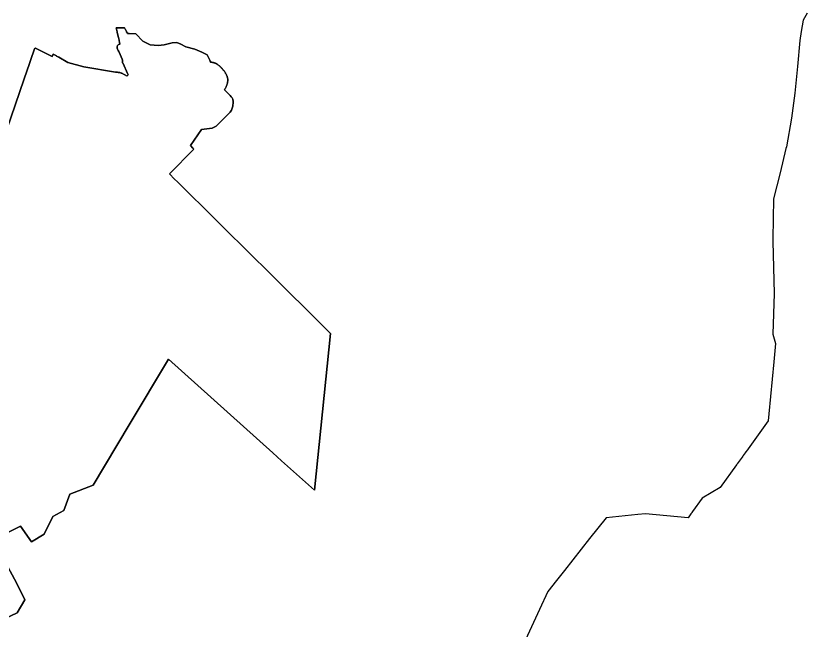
# Model space of a CAD drawing. Header units: inches. Extents: x 130170 to 284068, y 377793 to 804530.
# Drawn here: x 219617 to 240636, y 534327 to 550655 of the extents above; entities that cross this region are included whole.
import ezdxf

# ---------------------------------------------------------------- set-up
doc = ezdxf.new("R2010")
doc.units = ezdxf.units.IN
doc.header["$MEASUREMENT"] = 0
doc.layers.add('muni_il', color=7, linetype='Continuous')

msp = doc.modelspace()

# ---------------------------------------------------------------- linework, layer by layer
at = {"layer": 'muni_il'}
for points in [[(240636, 550724), (240528, 550535), (240473, 550237), (240443, 550001), (240378, 549306), (240308, 548596), (240221, 547938), (240083, 547177), (240071, 547129), (239919, 546479), (239739, 545794), (239724, 544730), (239724, 544725), (239726, 544661), (239755, 543277), (239728, 542197), (239798, 541943), (239752, 541463), (239620, 540080), (239601, 539888), (239065, 539146), (239047, 539119), (239006, 539063), (238987, 539037), (238987, 539037), (238936, 538966), (238927, 538954), (238906, 538924), (238776, 538744), (238768, 538734), (238765, 538729), (238761, 538724), (238324, 538119), (237848, 537840), (237594, 537483), (237575, 537457), (237568, 537447), (237562, 537438), (237561, 537437), (237550, 537421), (237475, 537316), (236346, 537422), (236136, 537401), (235294, 537317), (234858, 536763), (234188, 535912), (233978, 535647), (233748, 535355), (233529, 534880), (232775, 533246)], [(219419, 536936), (219745, 537088), (220032, 536679), (220366, 536883), (220600, 537352), (220888, 537511), (221047, 537943), (221675, 538182), (222631, 539787), (223670, 541531), (226447, 539038), (226677, 538832), (227547, 538051), (227975, 542214), (226202, 543971), (225979, 544191), (223907, 546245), (223835, 546317), (223695, 546455), (224345, 547114), (224315, 547133), (224256, 547211), (224551, 547632), (224830, 547672), (224942, 547719), (225310, 548091), (225342, 548151), (225380, 548250), (225393, 548363), (225391, 548375), (225381, 548437), (225360, 548471), (225338, 548505), (225309, 548535), (225197, 548650), (225163, 548692), (225169, 548703), (225177, 548719), (225185, 548734), (225193, 548749), (225200, 548765), (225206, 548779), (225212, 548794), (225218, 548808), (225223, 548823), (225228, 548837), (225232, 548850), (225235, 548864), (225238, 548877), (225241, 548890), (225243, 548903), (225245, 548915), (225246, 548928), (225246, 548940), (225246, 548951), (225246, 548962), (225245, 548973), (225244, 548984), (225242, 548995), (225240, 549006), (225237, 549017), (225234, 549028), (225230, 549040), (225226, 549051), (225221, 549063), (225216, 549075), (225210, 549087), (225204, 549100), (225197, 549112), (225190, 549125), (225182, 549137), (225174, 549150), (225166, 549163), (225157, 549176), (225147, 549189), (225138, 549202), (225127, 549214), (225117, 549227), (225106, 549240), (225095, 549253), (225083, 549265), (225072, 549278), (225060, 549290), (225047, 549302), (225035, 549314), (225023, 549325), (225010, 549336), (224998, 549346), (224986, 549356), (224980, 549361), (224973, 549365), (224966, 549370), (224959, 549374), (224952, 549378), (224945, 549382), (224937, 549386), (224930, 549390), (224922, 549393), (224913, 549396), (224905, 549400), (224896, 549403), (224887, 549405), (224878, 549408), (224869, 549411), (224859, 549413), (224840, 549417), (224819, 549421), (224797, 549425), (224791, 549425), (224771, 549478), (224695, 549617), (224559, 549689), (224370, 549769), (224130, 549833), (223996, 549901), (223890, 549947), (223770, 549936), (223560, 549883), (223397, 549870), (223183, 549880), (222993, 549981), (222804, 550178), (222623, 550184), (222586, 550185), (222581, 550195), (222580, 550198), (222560, 550233), (222555, 550242), (222526, 550294), (222522, 550301), (222502, 550336), (222488, 550336), (222484, 550336), (222460, 550336), (222439, 550336), (222438, 550336), (222429, 550336), (222285, 550336), (222309, 550233), (222312, 550220), (222345, 550073), (222350, 550051), (222374, 549946), (222381, 549914), (222385, 549898), (222346, 549890), (222314, 549869), (222305, 549830), (222311, 549797), (222318, 549772), (222335, 549731), (222357, 549706), (222364, 549692), (222440, 549505), (222446, 549473), (222453, 549425), (222453, 549406), (222464, 549389), (222581, 549121), (222603, 549085), (222582, 549067), (222569, 549055), (222566, 549053), (222564, 549050), (222557, 549056), (222543, 549067), (222527, 549078), (222512, 549088), (222496, 549098), (222480, 549107), (222463, 549115), (222446, 549122), (222429, 549129), (222411, 549135), (222394, 549140), (222376, 549145), (222357, 549148), (222339, 549151), (222321, 549154), (222302, 549155), (222284, 549156), (222265, 549156), (221422, 549300), (220998, 549418), (220757, 549552), (220696, 549586), (220695, 549587), (220606, 549636), (220579, 549576), (220142, 549796), (220115, 549778), (219893, 549133), (219857, 549030), (219831, 548953), (218928, 546336)], [(218928, 546336), (219831, 548953), (219857, 549030), (219893, 549133), (220115, 549778), (220142, 549796), (220579, 549576), (220606, 549636), (220695, 549587), (220696, 549586), (220757, 549552), (220998, 549418), (221422, 549300), (222265, 549156), (222284, 549156), (222302, 549155), (222321, 549154), (222339, 549151), (222357, 549148), (222376, 549145), (222394, 549140), (222411, 549135), (222429, 549129), (222446, 549122), (222463, 549115), (222480, 549107), (222496, 549098), (222512, 549088), (222527, 549078), (222543, 549067), (222557, 549056), (222564, 549050), (222566, 549053), (222569, 549055), (222582, 549067), (222603, 549085), (222581, 549121), (222464, 549389), (222453, 549406), (222453, 549425), (222446, 549473), (222440, 549505), (222364, 549692), (222357, 549706), (222335, 549731), (222318, 549772), (222311, 549797), (222305, 549830), (222314, 549869), (222346, 549890), (222385, 549898), (222381, 549914), (222374, 549946), (222350, 550051), (222345, 550073), (222312, 550220), (222309, 550233), (222285, 550336), (222429, 550336), (222438, 550336), (222439, 550336), (222460, 550336), (222484, 550336), (222488, 550336), (222502, 550336), (222522, 550301), (222526, 550294), (222555, 550242), (222560, 550233), (222580, 550198), (222581, 550195), (222586, 550185), (222623, 550184), (222804, 550178), (222993, 549981), (223183, 549880), (223397, 549870), (223560, 549883), (223770, 549936), (223890, 549947), (223996, 549901), (224130, 549833), (224370, 549769), (224559, 549689), (224695, 549617), (224771, 549478), (224791, 549425), (224797, 549425), (224819, 549421), (224840, 549417), (224859, 549413), (224869, 549411), (224878, 549408), (224887, 549405), (224896, 549403), (224905, 549400), (224913, 549396), (224922, 549393), (224930, 549390), (224937, 549386), (224945, 549382), (224952, 549378), (224959, 549374), (224966, 549370), (224973, 549365), (224980, 549361), (224986, 549356), (224998, 549346), (225010, 549336), (225023, 549325), (225035, 549314), (225047, 549302), (225060, 549290), (225072, 549278), (225083, 549265), (225095, 549253), (225106, 549240), (225117, 549227), (225127, 549214), (225138, 549202), (225147, 549189), (225157, 549176), (225166, 549163), (225174, 549150), (225182, 549137), (225190, 549125), (225197, 549112), (225204, 549100), (225210, 549087), (225216, 549075), (225221, 549063), (225226, 549051), (225230, 549040), (225234, 549028), (225237, 549017), (225240, 549006), (225242, 548995), (225244, 548984), (225245, 548973), (225246, 548962), (225246, 548951), (225246, 548940), (225246, 548928), (225245, 548915), (225243, 548903), (225241, 548890), (225238, 548877), (225235, 548864), (225232, 548850), (225228, 548837), (225223, 548823), (225218, 548808), (225212, 548794), (225206, 548779), (225200, 548765), (225193, 548749), (225185, 548734), (225177, 548719), (225169, 548703), (225163, 548692), (225197, 548650), (225309, 548535), (225338, 548505), (225360, 548471), (225381, 548437), (225391, 548375), (225393, 548363), (225380, 548250), (225342, 548151), (225310, 548091), (224942, 547719), (224830, 547672), (224551, 547632), (224256, 547211), (224315, 547133), (224345, 547114), (223695, 546455), (223835, 546317), (223907, 546245), (225979, 544191), (226202, 543971), (227975, 542214), (227547, 538051), (226677, 538832), (226447, 539038), (223670, 541531), (222631, 539787), (221675, 538182), (221047, 537943), (220888, 537511), (220600, 537352), (220366, 536883), (220032, 536679), (219745, 537088), (219419, 536936)], [(219333, 534639), (219653, 534788), (219858, 535132), (219631, 535589), (219351, 536111)], [(219351, 536111), (219631, 535589), (219858, 535132), (219653, 534788), (219333, 534639)]]:
    msp.add_lwpolyline(points, dxfattribs=at)

doc.saveas('drawing.dxf')
